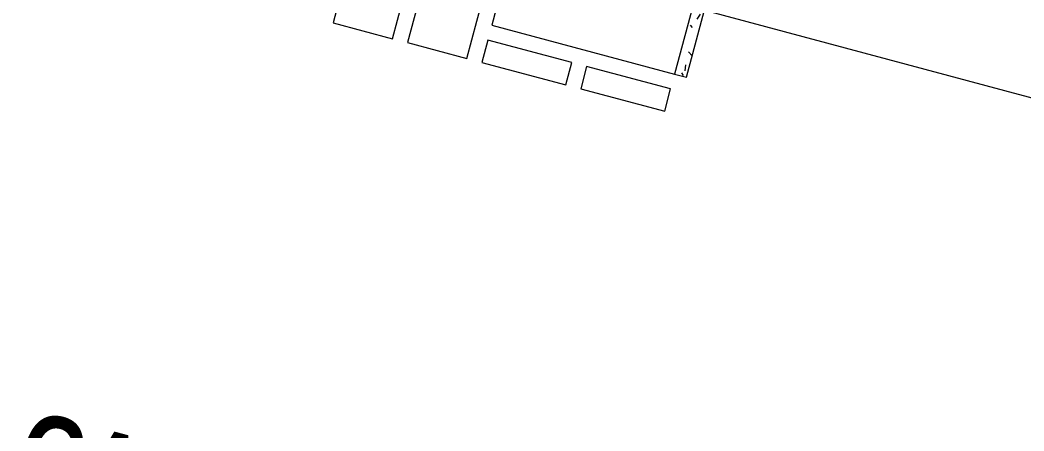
# Model space of a CAD drawing. Header units: metres. Extents: x 689715 to 690980, y 1005284 to 1006835.
# Drawn here: x 690838.61 to 690845.14, y 1005498.89 to 1005501.56 of the extents above; entities that cross this region are included whole.
import ezdxf

# ---------------------------------------------------------------- set-up
doc = ezdxf.new("R2010")
doc.units = ezdxf.units.M
doc.linetypes.add('PHANTOM', pattern=[2.5, 1.25, -0.25, 0.25, -0.25, 0.25, -0.25])
for name, color, linetype in [('0_HUELLAS CASAS CASTILLA', 1, 'Continuous'), ('0_NUMERO DE LOTE FASE V', 3, 'Continuous'), ('A-BLDG', 7, 'Continuous')]:
    doc.layers.add(name, color=color, linetype=linetype)
for name, color, linetype, lineweight in [('G-ANNO-TEXT', 2, 'Continuous', 9), ('Muros', 7, 'Continuous', 13), ('Patrón de corte', 7, 'Continuous', 13), ('Suelos', 7, 'Continuous', 9)]:
    doc.layers.add(name, color=color, linetype=linetype, lineweight=lineweight)
doc.styles.add('Arial_B', font='', dxfattribs={"width": 0.8, "height": 0.5})
doc.styles.get('Arial_B').set_extended_font_data('Arial', bold=True)

# ---------------------------------------------------------------- blocks, each defined once
blk = doc.blocks.new('FRESNO B')
at = {"layer": 'G-ANNO-TEXT', "color": 141, "insert": (4.062830351261194, 19.02872913707013), "char_height": 0.5, "width": 2.64556875, "attachment_point": 1, "style": 'Arial_B'}
blk.add_mtext('CASA B', dxfattribs=at)
blk = doc.blocks.new('012-AR_CASTILLA_MODELO B_rvt-1-PLANO CLAVE _8 CASAS EN HILERA_ - Dependent 1')
at = {"layer": 'Patrón de corte'}
h = blk.add_hatch(dxfattribs=at)
h.set_pattern_fill('HORMIGÓN', color=254, scale=0.9999999999999999, style=0, pattern_type=2)
h.set_pattern_definition([(49.99999999999996, (0, -2.328306436538696e-10), (0.4377584771638401, -0.03836033982117172), [0.04599999999999997, -0.5029999999999996]), (354.9999999999999, (0, -2.328306436538696e-10), (-0.0843952140696779, 0.4580987315439033), [0.037, -0.402]), (100.451, (0.03600000008009374, -0.003000000258907676), (0.3526758939897786, 0.4199401312074266), [0.03899999999999999, -0.427]), (46.18399999999996, (0, 0.121999999973923), (0.6506308650644553, -0.1004214988211121), [0.06899999999999998, -0.7539999999999997]), (96.63599999999995, (0.05400000012014061, 0.113999999826774), (0.570191611846052, 0.5938707988951815), [0.058, -0.6409999999999998]), (351.1839999999999, (0, 0.121999999973923), (0.5697220635397624, 0.5936975411065765), [0.05499999999999999, -0.6039999999999999]), (21, (0.06099999987054616, 0.09100000001490116), (0.3642747293136029, -0.245780230253577), [0.04599999999999997, -0.5029999999999996]), (326, (0.06099999987054616, 0.09100000001490116), (0.1482769546615402, 0.4415777901075864), [0.03699999999999999, -0.4019999999999999]), (71.451, (0.09099999989848584, 0.07100000022910535), (0.512048302653334, 0.1963072483374968), [0.03900000000000001, -0.4270000000000002]), (37.49999999999998, (0, -2.328306436538696e-10), (0.007375797972208928, 0.2022933454275577), [0.02, -0.3769999999999999, 0.02, -0.3879999999999999, -0.4039999999999999]), (37.49999999999998, (0, -2.328306436538696e-10), (0.007375797972208928, 0.2022933454275577), [-0.8059999999999998, 0.02, -0.384]), (7.49999999999994, (0, -2.328306436538696e-10), (0.1600503399492728, 0.2399435114399267), [0.02, -0.2129999999999999, 0.02, -0.3679999999999999, -0.154]), (7.49999999999994, (0, -2.328306436538696e-10), (0.1600503399492728, 0.2399435114399267), [-0.6209999999999999, 0.02, -0.134]), (327.5, (-0.136000000173226, -2.328306436538696e-10), (0.325416223879766, -0.01404568388630395), [0.02, -0.132, 0.02, -0.455, -0.6309999999999999]), (327.5, (-0.136000000173226, -2.328306436538696e-10), (0.325416223879766, -0.01404568388630395), [-0.6279999999999999, 0.02, -0.6109999999999999]), (317.4999999999999, (-0.1970000000437722, -2.328306436538696e-10), (0.3554815006055005, 0.06081860510782444), [0.01999999999999999, -0.1779999999999999, 0.01999999999999999, -0.2959999999999999, -0.4479999999999997]), (317.4999999999999, (-0.1970000000437722, -2.328306436538696e-10), (0.3554815006055005, 0.06081860510782444), [-0.5139999999999997, 0.01999999999999999, -0.4279999999999998])])
h.paths.add_polyline_path([(14.82183760160115, 90.85271324054338), (14.82183760165935, 92.30771324015222), (14.74183760175947, 92.30771324015222), (14.74183760146843, 90.85271324007772)], flags=0)
at = {"layer": 'Muros', "color": 253}
for p, q in [((14.82183760165935, 92.30771324015222), (14.74183760175947, 92.30771324015222)), ((14.74183760175947, 92.30771324015222), (14.74183760146843, 90.85271324007772)), ((14.82183760160115, 91.69771324028261), (14.82183760165935, 92.30771324015222))]:
    blk.add_line(p, q, dxfattribs=at)
at = {"layer": 'Suelos', "color": 9}
for p, q in [((8.086811900720932, 92.55771324038506), (7.521837601612788, 92.55771324015222)), ((7.521837601612788, 92.55771324015222), (7.521837601729203, 92.40771324024536)), ((8.086811900720932, 92.40771324024536), (8.086811900720932, 92.55771324038506)), ((8.751786199747585, 92.55771324015222), (8.186811900581233, 92.55771324015222)), ((8.186811900581233, 92.55771324015222), (8.186811900464818, 92.40771324024536)), ((8.751786199747585, 92.40771324024536), (8.751786199747585, 92.55771324015222)), ((9.251786199747585, 92.55771324015222), (8.851786199840717, 92.55771324038506)), ((8.851786199840717, 92.55771324038506), (8.851786199957132, 92.30771324038506)), ((9.251786199805792, 92.30771324015222), (9.251786199747585, 92.55771324015222)), ((9.751786199747585, 92.55771324015222), (9.351786199840717, 92.55771324015222)), ((9.351786199840717, 92.55771324015222), (9.351786199957132, 92.30771324015222)), ((9.751786199922208, 92.30771324015222), (9.751786199747585, 92.55771324015222)), ((7.521837601729203, 92.40771324024536), (8.086811900720932, 92.40771324024536)), ((8.186811900464818, 92.40771324024536), (8.751786199747585, 92.40771324024536)), ((8.751786199980415, 92.30771324015222), (7.521837601438165, 92.30771324015222)), ((8.751786199922208, 91.85771324043162), (8.751786199980415, 92.30771324015222)), ((8.851786199957132, 92.30771324038506), (8.851786199840717, 91.95771324005909)), ((14.74183760164306, 91.85771324043162), (11.73183760151733, 91.85771324019879))]:
    blk.add_line(p, q, dxfattribs=at)
blk = doc.blocks.new('CASTILLA 6 NUEVA')
at = {"layer": '0_HUELLAS CASAS CASTILLA', "color": 8, "lineweight": 5}
for p in [(191.9137526154518, -136.4492782726884), (199.2137526163133, -136.4492782868911)]:
    blk.add_blockref('012-AR_CASTILLA_MODELO B_rvt-1-PLANO CLAVE _8 CASAS EN HILERA_ - Dependent 1', p, dxfattribs=at)

msp = doc.modelspace()

# ---------------------------------------------------------------- block references
at = {"layer": '0_NUMERO DE LOTE FASE V', "linetype": 'PHANTOM', "rotation": 165.0660436348324}
msp.add_blockref('CASTILLA 6 NUEVA', (691031.2444425438, 1005405.282444203), dxfattribs=at)
at = {"layer": 'A-BLDG', "rotation": 345.0663971945302}
msp.add_blockref('FRESNO B', (690829.8582544137, 1005481.693390326), dxfattribs=at)

doc.saveas('drawing.dxf')
